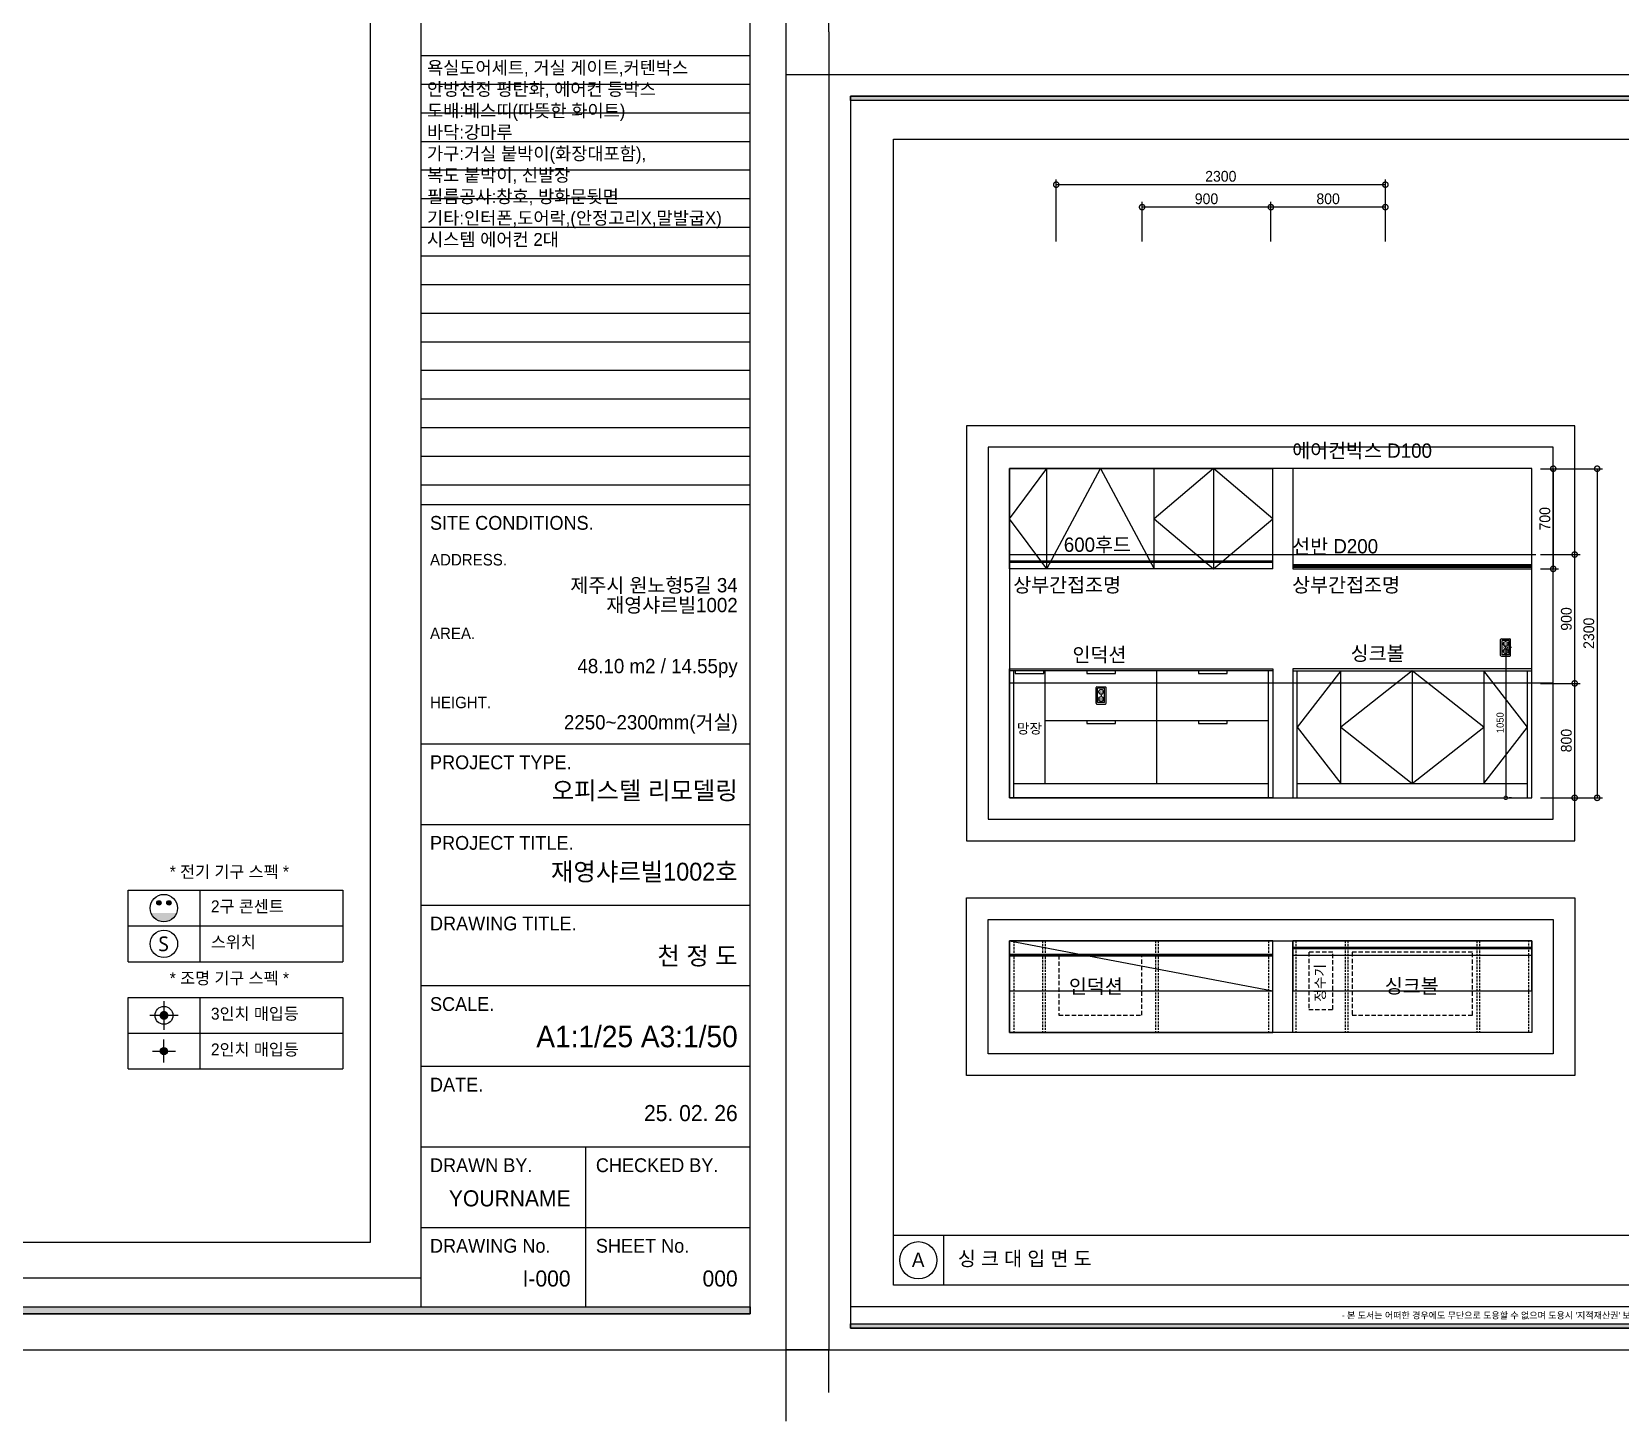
# Model space of a CAD drawing. Header units: inches. Extents: x 211248 to 488355, y -41604 to -7105.
# Drawn here: x 248977 to 260077, y -26325 to -16615 of the extents above; entities that cross this region are included whole.
import ezdxf
from ezdxf.enums import TextEntityAlignment as Align

# ---------------------------------------------------------------- set-up
doc = ezdxf.new("R2010")
doc.units = ezdxf.units.IN
doc.header["$LTSCALE"] = 60
doc.header["$MEASUREMENT"] = 0
for name, pattern in [('DASHED', [0.75, 0.5, -0.25]), ('HID', [2.5, 1.5, -1]), ('HIDDEN', [0.375, 0.25, -0.125])]:
    doc.linetypes.add(name, pattern=pattern)
for name, color, linetype in [('0-ELC TEXT', 7, 'Continuous'), ('03-TEXT @ 1', 3, 'Continuous'), ('06-FUR', 6, 'Continuous'), ('06-LIGHT', 4, 'Continuous'), ('07-DIM WAL', 5, 'Continuous'), ('15 HAT', 252, 'Continuous'), ('FORM(YOURNAME)-1', 1, 'Continuous'), ('FORM(YOURNAME)-11', 1, 'Continuous'), ('FORM(YOURNAME)-11 @ 1', 1, 'Continuous'), ('FU', 4, 'Continuous'), ('FUR', 8, 'DASHED'), ('RC-LIGHT', 7, 'Continuous'), ('설비', 140, 'Continuous')]:
    doc.layers.add(name, color=color, linetype=linetype)
doc.styles.get("Standard").update_dxf_attribs({"font": 'txt.shx', "bigfont": 'whgtxt.shx'})
doc.styles.add('YOURNAME', font='HY울릉도M.TTF')
doc.styles.add('스타일1', font='Korail_Round_Gothic_Light.ttf')
doc.styles.add('코레일둥고', font='Korail_Round_Gothic_Medium.ttf')
doc.dimstyles.new('20', dxfattribs={"dimscale": 20, "dimtxt": 2.5, "dimasz": 2.5, "dimexe": 1.25, "dimexo": 2, "dimtad": 1, "dimdec": 0, "dimtxsty": '스타일1', "dimblk": 'DOTSMALL', "dimcen": 2.5, "dimclrd": 1, "dimclre": 1, "dimclrt": 7, "dimadec": 0, "dimazin": 0, "dimtfac": 1, "dimtdec": 0, "dimtix": 1, "dimtmove": 0, "dimatfit": 3, "dimldrblk": 'DOTSMALL', "dimfxl": 0, "dimarcsym": 0})
doc.dimstyles.new('30', dxfattribs={"dimscale": 30, "dimtxt": 2.5, "dimasz": 2.5, "dimexe": 1.25, "dimexo": 2, "dimtad": 1, "dimdec": 0, "dimtxsty": '스타일1', "dimblk": 'DOTSMALL', "dimcen": 2.5, "dimclrd": 1, "dimclre": 1, "dimclrt": 7, "dimadec": 0, "dimazin": 0, "dimtfac": 1, "dimtdec": 0, "dimtix": 1, "dimtmove": 0, "dimatfit": 3, "dimldrblk": 'DOTSMALL', "dimfxl": 0, "dimarcsym": 0})

# ---------------------------------------------------------------- blocks, each defined once
blk = doc.blocks.new('FORM-ELEVATION')
at = {"layer": 'FORM(YOURNAME)-11'}
h = blk.add_hatch(color=256, dxfattribs=at)
h.dxf.hatch_style = 1
h.paths.add_polyline_path([(-10309, 35708), (71691, 35708), (71691, 35508), (-10309, 35508)])
h.paths.add_polyline_path([(-10309, -21492), (71691, -21492), (71691, -21692), (-10309, -21692)])
at = {"layer": 'Defpoints', "color": 158}
for p, q in [((62481, 35508), (62481, -21492)), ((62481, 13486), (71691, 13486)), ((62481, 12686), (71691, 12686)), ((62481, 11886), (71691, 11886)), ((62481, 11086), (71691, 11086)), ((62481, 10286), (71691, 10286)), ((62481, 9486), (71691, 9486)), ((62481, 8686), (71691, 8686)), ((62481, 7886), (71691, 7886)), ((62481, 7086), (71691, 7086)), ((62481, 6286), (71691, 6286)), ((62481, 5486), (71691, 5486)), ((62481, 4686), (71691, 4686)), ((62481, 3886), (71691, 3886)), ((62481, 3086), (71691, 3086)), ((62481, 2286), (71691, 2286)), ((62481, 1486), (71691, 1486)), ((62481, -20692), (-10309, -20692))]:
    blk.add_line(p, q, dxfattribs=at)
at = {"layer": 'Defpoints', "color": 1}
for points in [[(-11309, 38708), (-11309, 36708), (-13309, 36708)], [(-11309, -24692), (-11309, -22692), (-13309, -22692)], [(72691, -24692), (72691, -22692), (74691, -22692)]]:
    blk.add_lwpolyline(points, dxfattribs=at)
at = {"layer": 'Defpoints', "color": 158}
for points in [[(-10309, -21692), (71691, -21692), (71691, 35708), (-10309, 35708)], [(-8309, 33708), (61071, 33708), (61071, -19692), (-8309, -19692)]]:
    blk.add_lwpolyline(points, close=True, dxfattribs=at)
at = {"layer": 'FORM(YOURNAME)-11', "color": 14}
for p, q in [((62481, 937), (71691, 937)), ((62481, -5756), (71691, -5756)), ((62481, -8009), (71691, -8009)), ((62481, -10261), (71691, -10261)), ((62481, -12514), (71691, -12514)), ((62481, -14766), (71691, -14766)), ((62481, -17019), (71691, -17019)), ((67086, -17019), (67086, -21492)), ((62481, -19271), (71691, -19271))]:
    blk.add_line(p, q, dxfattribs=at)
at = {"layer": 'FORM(YOURNAME)-11', "color": 250}
blk.add_lwpolyline([(-11309, -22692), (72691, -22692), (72691, 36708), (-11309, 36708)], close=True, dxfattribs=at)
at = {"layer": 'FORM(YOURNAME)-11'}
for points in [[(-10309, 35708), (71691, 35708), (71691, 35508), (-10309, 35508)], [(-10309, -21492), (71691, -21492), (71691, -21692), (-10309, -21692)]]:
    blk.add_lwpolyline(points, close=True, dxfattribs=at)
at = {"layer": 'FORM(YOURNAME)-11', "color": 14, "style": 'YOURNAME'}
for s, height, p in [('SITE CONDITIONS.', 386.14, (62739, 422)), ('PROJECT TYPE.', 386.14, (62739, -6271)), ('PROJECT TITLE.', 386.14, (62739, -8524)), ('DRAWING TITLE.', 386.14, (62739, -10776)), ('SCALE.', 386.1, (62739, -13029)), ('DATE.', 386.1, (62739, -15281)), ('DRAWN BY.', 386.1, (62739, -17534)), ('CHECKED BY.', 386.14, (67376, -17534)), ('DRAWING No.', 386.14, (62739, -19786)), ('SHEET No.', 386.1, (67376, -19786))]:
    blk.add_text(s, height=height, dxfattribs=at).set_placement(p, align=Align.MIDDLE_LEFT)
at = {"layer": 'FORM(YOURNAME)-11', "color": 251, "style": 'YOURNAME'}
for s, p in [('ADDRESS.', (62739, -608)), ('AREA.', (62739, -2667)), ('HEIGHT.', (62739, -4598))]:
    blk.add_text(s, height=321.8, dxfattribs=at).set_placement(p, align=Align.MIDDLE_LEFT)
at = {"layer": 'FORM(YOURNAME)-11', "color": 1, "style": 'YOURNAME'}
blk.add_text("- 본 도서는 어떠한 경우에도 무단으로 도용할 수 없으며 도용시 '지적재산권' 보호에 관한 법률에 의거, 법적 분쟁이 발생합니다.  또한 본 도서에 관한 모든 저작권은 당사에 있습니다. -", height=300, dxfattribs=at).set_placement((28146, -21092), align=Align.MIDDLE_CENTER)
at = {"layer": 'FORM(YOURNAME)-11', "color": 3, "style": 'YOURNAME'}
for tag, height, p in [('1', 450, (71041, -1219)), ('2', 450, (71041, -1863)), ('3', 450, (71041, -3150)), ('4', 450, (71041, -5081)), ('5', 515, (71041, -7398)), ('6', 515, (71041, -9650)), ('7', 515, (71041, -11903)), ('8', 515, (71041, -14155)), ('9', 515, (71041, -16408)), ('10', 515, (66791, -18596)), ('11', 515, (71041, -18660)), ('12', 515, (66791, -20848)), ('13', 515, (71041, -20848))]:
    blk.add_attdef(tag, text='', height=height, dxfattribs=at).set_placement(p, align=Align.MIDDLE_RIGHT)
blk = doc.blocks.new('*U461')
at = {"layer": 'FORM(YOURNAME)-1'}
ref = blk.add_blockref('FORM-ELEVATION', (236075, -20152), dxfattribs=dict(at, xscale=0.2500000000000001, yscale=0.2500000000000001, zscale=0.2500000000000001))
ref.add_attrib('12', 'I-000', dxfattribs={"layer": 'FORM(YOURNAME)-11 @ 1', "color": 3, "height": 112.5, "style": 'YOURNAME'}).set_placement((252742, -25327), align=Align.MIDDLE_RIGHT)
ref.add_attrib('13', '000', dxfattribs={"layer": 'FORM(YOURNAME)-11 @ 1', "color": 3, "height": 112.5, "style": 'YOURNAME'}).set_placement((253910, -25327), align=Align.MIDDLE_RIGHT)
ref.add_attrib('10', 'YOURNAME', dxfattribs={"layer": 'FORM(YOURNAME)-11 @ 1', "color": 3, "height": 112.5, "style": 'YOURNAME'}).set_placement((252742, -24767), align=Align.MIDDLE_RIGHT)
ref.add_attrib('9', '25. 02. 26', dxfattribs={"layer": 'FORM(YOURNAME)-11 @ 1', "color": 3, "height": 112.5, "style": 'YOURNAME'}).set_placement((253910, -24171), align=Align.MIDDLE_RIGHT)
ref.add_attrib('8', 'A1:1/25 A3:1/50', dxfattribs={"layer": 'FORM(YOURNAME)-11 @ 1', "color": 3, "height": 150, "style": 'YOURNAME'}).set_placement((253910, -23636), align=Align.MIDDLE_RIGHT)
ref.add_attrib('7', '천 정 도', dxfattribs={"layer": 'FORM(YOURNAME)-11 @ 1', "color": 3, "height": 125, "style": 'YOURNAME'}).set_placement((253910, -23072), align=Align.MIDDLE_RIGHT)
ref.add_attrib('6', '재영샤르빌1002호', dxfattribs={"layer": 'FORM(YOURNAME)-11 @ 1', "color": 3, "height": 125, "style": 'YOURNAME'}).set_placement((253910, -22484), align=Align.MIDDLE_RIGHT)
ref.add_attrib('5', '오피스텔 리모델링', dxfattribs={"layer": 'FORM(YOURNAME)-11 @ 1', "color": 3, "height": 125, "style": 'YOURNAME'}).set_placement((253910, -21917), align=Align.MIDDLE_RIGHT)
ref.add_attrib('1', '제주시 원노형5길 34', dxfattribs={"layer": 'FORM(YOURNAME)-11 @ 1', "color": 3, "height": 100, "style": 'YOURNAME'}).set_placement((253910, -20482), align=Align.MIDDLE_RIGHT)
ref.add_attrib('2', '재영샤르빌1002', dxfattribs={"layer": 'FORM(YOURNAME)-11 @ 1', "color": 3, "height": 100, "style": 'YOURNAME'}).set_placement((253910, -20621), align=Align.MIDDLE_RIGHT)
ref.add_attrib('3', '48.10 m2 / 14.55py', dxfattribs={"layer": 'FORM(YOURNAME)-11 @ 1', "color": 3, "height": 100, "style": 'YOURNAME'}).set_placement((253910, -21047), align=Align.MIDDLE_RIGHT)
ref.add_attrib('4', '2250~2300mm(거실)', dxfattribs={"layer": 'FORM(YOURNAME)-11 @ 1', "color": 3, "height": 100, "style": 'YOURNAME'}).set_placement((253910, -21440), align=Align.MIDDLE_RIGHT)
blk = doc.blocks.new('egoo')
at = {"layer": '설비'}
h = blk.add_hatch(color=140, dxfattribs=at)
edge = h.paths.add_edge_path()
edge.add_arc((1015645, 443434), 22.3, 0, 360)
h = blk.add_hatch(color=140, dxfattribs=at)
edge = h.paths.add_edge_path()
edge.add_arc((1015748, 443434), 22.3, 0, 360)
h = blk.add_hatch(color=140, dxfattribs=at)
edge = h.paths.add_edge_path()
edge.add_line((1015826, 443329), (1015567, 443329))
edge.add_ellipse((1015696, 443381), major_axis=(99, 99), ratio=1, start_angle=156.9578, end_angle=293.0422)
at = {"layer": '설비', "color": 140}
for centre, radius in [((1015696, 443381), 140), ((1015645, 443434), 22.3), ((1015748, 443434), 22.3)]:
    blk.add_circle(centre, radius, dxfattribs=at)
blk = doc.blocks.new('swich')
at = {"layer": '설비', "color": 140}
blk.add_circle((372828.6, -86554.1), 84, dxfattribs=at)
at = {"layer": '설비', "color": 140, "insert": (372858.7, -86509.1), "char_height": 90, "attachment_point": 3}
blk.add_mtext_dynamic_manual_height_columns('{\\fMalgun Gothic|b0|i0|c129|p50;S}', width=143.497, gutter_width=1, heights=[0], dxfattribs=at)
blk = doc.blocks.new('hallogen')
h = blk.add_hatch(color=256)
h.dxf.hatch_style = 1
edge = h.paths.add_edge_path()
edge.add_arc((48592, 60854), 31.2, 0, 360, ccw=False)
at = {"color": 1, "linetype": 'Continuous'}
for p, q in [((48592, 60954), (48592, 60754)), ((48692, 60854), (48492, 60854))]:
    blk.add_line(p, q, dxfattribs=at)
at = {"color": 4, "linetype": 'Continuous'}
blk.add_circle((48592, 60854), 62.5, dxfattribs=at)
blk = doc.blocks.new('1')
at = {"linetype": 'Continuous'}
h = blk.add_hatch(color=4, dxfattribs=at)
h.dxf.hatch_style = 1
edge = h.paths.add_edge_path()
edge.add_arc((11539653, -14273504), 37.5, 0, 360)
at = {"color": 1, "linetype": 'Continuous'}
for p, q in [((11539653, -14273637), (11539653, -14273370)), ((11539520, -14273504), (11539787, -14273504))]:
    blk.add_line(p, q, dxfattribs=at)
at = {"color": 4, "linetype": 'Continuous'}
for radius in [41.5, 37.5]:
    blk.add_circle((11539653, -14273504), radius, dxfattribs=at)
blk = doc.blocks.new('*U462')
at = {"layer": 'FORM(YOURNAME)-1', "xscale": 0.15, "yscale": 0.15, "zscale": 0.15}
blk.add_blockref('FORM-ELEVATION', (256244, -22421), dxfattribs=at)
blk = doc.blocks.new('A$C0A3709C6')
for p, q in [((37, 60), (33, 60)), ((35, 62), (35, 58))]:
    blk.add_line(p, q)
at = {"layer": 'FU'}
for p, q in [((0, 5), (0, 115)), ((5, 120), (65, 120)), ((70, 5), (70, 115)), ((10, 10), (10, 110)), ((60, 110), (10, 110)), ((60, 10), (10, 10)), ((34, 100), (34, 102)), ((36, 100), (34, 100)), ((34, 70), (34, 68)), ((36, 70), (34, 70)), ((34, 50), (34, 52)), ((36, 50), (34, 50)), ((34, 20), (34, 18)), ((36, 20), (34, 20)), ((36, 100), (36, 102)), ((36, 70), (36, 68)), ((36, 50), (36, 52)), ((36, 20), (36, 18)), ((60, 10), (60, 110)), ((60, 10), (60, 110)), ((5, 0), (65, 0))]:
    blk.add_line(p, q, dxfattribs=at)
for centre, radius in [((35, 85), 17), ((35, 35), 17), ((28, 85), 1.03), ((28, 35), 1.03), ((42, 85), 1.03), ((42, 35), 1.03)]:
    blk.add_circle(centre, radius, dxfattribs=at)
for centre, start, end in [((5, 115), 90, 180), ((65, 115), 0, 90), ((5, 5), 180, 270), ((65, 5), 270, 0)]:
    blk.add_arc(centre, 5, start, end, dxfattribs=at)
blk = doc.blocks.new('_DOTSMALL')
at = {"color": 0, "linetype": 'ByBlock', "const_width": 0.5}
blk.add_lwpolyline([(-0.0625, 0, 1), (0.0625, 0, 1)], format="xyb", close=True, dxfattribs=at)
blk = doc.blocks.new('*D160')
at = {"layer": '07-DIM WAL', "color": 1, "lineweight": -2}
for p, q in [((259277, -20918), (259277, -21968)), ((259317, -20918), (259302, -20918)), ((259317, -21968), (259302, -21968))]:
    blk.add_line(p, q, dxfattribs=at)
at = {"layer": 'Defpoints', "color": 0}
for p in [(259277, -20918), (259277, -21968), (259277, -21968)]:
    blk.add_point(p, dxfattribs=at)
at = {"layer": '07-DIM WAL', "color": 1, "lineweight": -2, "xscale": 50, "yscale": 50, "zscale": 50}
for p, rotation in [((259277, -20918), 90), ((259277, -21968), 270)]:
    blk.add_blockref('_DOTSMALL', p, dxfattribs=dict(at, rotation=rotation))
at = {"layer": '07-DIM WAL', "color": 7, "insert": (259238, -21443), "char_height": 50, "attachment_point": 5, "rotation": 90, "style": '스타일1'}
blk.add_mtext('1050', dxfattribs=at)
blk = doc.blocks.new('*D451')
at = {"layer": '15 HAT', "color": 1, "lineweight": -2}
for p, q in [((259519, -21168), (259797, -21168)), ((259759, -21968), (259759, -21168)), ((259519, -21968), (259797, -21968))]:
    blk.add_line(p, q, dxfattribs=at)
at = {"layer": 'Defpoints', "color": 0}
for p in [(259459, -21168), (259759, -21168), (259459, -21968)]:
    blk.add_point(p, dxfattribs=at)
at = {"layer": '15 HAT', "color": 1, "lineweight": -2, "xscale": 75, "yscale": 75, "zscale": 75}
for p, rotation in [((259759, -21168), 90), ((259759, -21968), 270)]:
    blk.add_blockref('_DOTSMALL', p, dxfattribs=dict(at, rotation=rotation))
at = {"layer": '15 HAT', "color": 7, "insert": (259701, -21568), "char_height": 75, "attachment_point": 5, "rotation": 90, "style": '스타일1'}
blk.add_mtext('800', dxfattribs=at)
blk = doc.blocks.new('*D452')
at = {"layer": '15 HAT', "color": 1, "lineweight": -2}
for p, q in [((259519, -19668), (259647, -19668)), ((259609, -19668), (259609, -20368)), ((259519, -20368), (259647, -20368))]:
    blk.add_line(p, q, dxfattribs=at)
at = {"layer": 'Defpoints', "color": 0}
for p in [(259459, -19668), (259459, -20368), (259609, -20368)]:
    blk.add_point(p, dxfattribs=at)
at = {"layer": '15 HAT', "color": 1, "lineweight": -2, "xscale": 75, "yscale": 75, "zscale": 75}
for p, rotation in [((259609, -19668), 90), ((259609, -20368), 270)]:
    blk.add_blockref('_DOTSMALL', p, dxfattribs=dict(at, rotation=rotation))
at = {"layer": '15 HAT', "color": 7, "insert": (259551, -20018), "char_height": 75, "attachment_point": 5, "rotation": 90, "style": '스타일1'}
blk.add_mtext('700', dxfattribs=at)
blk = doc.blocks.new('*D453')
at = {"layer": '15 HAT', "color": 1, "lineweight": -2}
for p, q in [((259519, -19668), (259954, -19668)), ((259916, -19668), (259916, -21968)), ((259519, -21968), (259954, -21968))]:
    blk.add_line(p, q, dxfattribs=at)
at = {"layer": 'Defpoints', "color": 0}
for p in [(259459, -19668), (259459, -21968), (259916, -21968)]:
    blk.add_point(p, dxfattribs=at)
at = {"layer": '15 HAT', "color": 1, "lineweight": -2, "xscale": 75, "yscale": 75, "zscale": 75}
for p, rotation in [((259916, -19668), 90), ((259916, -21968), 270)]:
    blk.add_blockref('_DOTSMALL', p, dxfattribs=dict(at, rotation=rotation))
at = {"layer": '15 HAT', "color": 7, "insert": (259858, -20818), "char_height": 75, "attachment_point": 5, "rotation": 90, "style": '스타일1'}
blk.add_mtext('2300', dxfattribs=at)
blk = doc.blocks.new('*D454')
at = {"layer": '15 HAT', "color": 1, "lineweight": -2}
for p, q in [((259519, -20268), (259797, -20268)), ((259759, -21168), (259759, -20268)), ((259519, -21168), (259797, -21168))]:
    blk.add_line(p, q, dxfattribs=at)
at = {"layer": 'Defpoints', "color": 0}
for p in [(259459, -20268), (259759, -20268), (259459, -21168)]:
    blk.add_point(p, dxfattribs=at)
at = {"layer": '15 HAT', "color": 1, "lineweight": -2, "xscale": 75, "yscale": 75, "zscale": 75}
for p, rotation in [((259759, -20268), 90), ((259759, -21168), 270)]:
    blk.add_blockref('_DOTSMALL', p, dxfattribs=dict(at, rotation=rotation))
at = {"layer": '15 HAT', "color": 7, "insert": (259701, -20718), "char_height": 75, "attachment_point": 5, "rotation": 90, "style": '스타일1'}
blk.add_mtext('900', dxfattribs=at)
blk = doc.blocks.new('*U467')
at = {"layer": 'FORM(YOURNAME)-1', "xscale": 0.15, "yscale": 0.15, "zscale": 0.15}
blk.add_blockref('FORM-ELEVATION', (256244, -12911), dxfattribs=at)
blk = doc.blocks.new('*D458')
at = {"layer": '15 HAT', "color": 1, "lineweight": -2}
for p, q in [((257636, -18080), (257636, -17803)), ((258436, -17840), (257636, -17840)), ((258436, -18080), (258436, -17803))]:
    blk.add_line(p, q, dxfattribs=at)
at = {"layer": 'Defpoints', "color": 0}
for p in [(257636, -17840), (257636, -18140), (258436, -18140)]:
    blk.add_point(p, dxfattribs=at)
at = {"layer": '15 HAT', "color": 1, "lineweight": -2, "xscale": 75, "yscale": 75, "zscale": 75, "rotation": 180}
blk.add_blockref('_DOTSMALL', (257636, -17840), dxfattribs=at)
at = {"layer": '15 HAT', "color": 1, "lineweight": -2, "xscale": 75, "yscale": 75, "zscale": 75}
blk.add_blockref('_DOTSMALL', (258436, -17840), dxfattribs=at)
at = {"layer": '15 HAT', "color": 7, "insert": (258036, -17782), "char_height": 75, "attachment_point": 5, "style": '스타일1'}
blk.add_mtext('800', dxfattribs=at)
blk = doc.blocks.new('*D456')
at = {"layer": '15 HAT', "color": 1, "lineweight": -2}
for p, q in [((256136, -18080), (256136, -17646)), ((258436, -18080), (258436, -17646)), ((256136, -17683), (258436, -17683))]:
    blk.add_line(p, q, dxfattribs=at)
at = {"layer": 'Defpoints', "color": 0}
for p in [(258436, -17683), (256136, -18140), (258436, -18140)]:
    blk.add_point(p, dxfattribs=at)
at = {"layer": '15 HAT', "color": 1, "lineweight": -2, "xscale": 75, "yscale": 75, "zscale": 75, "rotation": 180}
blk.add_blockref('_DOTSMALL', (256136, -17683), dxfattribs=at)
at = {"layer": '15 HAT', "color": 1, "lineweight": -2, "xscale": 75, "yscale": 75, "zscale": 75}
blk.add_blockref('_DOTSMALL', (258436, -17683), dxfattribs=at)
at = {"layer": '15 HAT', "color": 7, "insert": (257286, -17625), "char_height": 75, "attachment_point": 5, "style": '스타일1'}
blk.add_mtext('2300', dxfattribs=at)
blk = doc.blocks.new('*D457')
at = {"layer": '15 HAT', "color": 1, "lineweight": -2}
for p, q in [((256736, -18080), (256736, -17803)), ((257636, -17840), (256736, -17840)), ((257636, -18080), (257636, -17803))]:
    blk.add_line(p, q, dxfattribs=at)
at = {"layer": 'Defpoints', "color": 0}
for p in [(256736, -17840), (256736, -18140), (257636, -18140)]:
    blk.add_point(p, dxfattribs=at)
at = {"layer": '15 HAT', "color": 1, "lineweight": -2, "xscale": 75, "yscale": 75, "zscale": 75, "rotation": 180}
blk.add_blockref('_DOTSMALL', (256736, -17840), dxfattribs=at)
at = {"layer": '15 HAT', "color": 1, "lineweight": -2, "xscale": 75, "yscale": 75, "zscale": 75}
blk.add_blockref('_DOTSMALL', (257636, -17840), dxfattribs=at)
at = {"layer": '15 HAT', "color": 7, "insert": (257186, -17782), "char_height": 75, "attachment_point": 5, "style": '스타일1'}
blk.add_mtext('900', dxfattribs=at)

msp = doc.modelspace()

# ---------------------------------------------------------------- linework, layer by layer
for p, q in [((254997.5, -25024.5), (265404.5, -25024.5)), ((255347.5, -25024.5), (255347.5, -25374.5))]:
    msp.add_line(p, q)
msp.add_circle((255172.5, -25199.5), 130)
at = {"layer": '0-ELC TEXT'}
for p, q in [((250150.5, -22613), (250150.5, -23113)), ((249650.5, -22863), (251150.5, -22863)), ((249650.5, -23113), (251150.5, -23113)), ((249650.5, -23363), (251150.5, -23363)), ((250150.5, -23363), (250150.5, -23863)), ((249650.5, -23613), (251150.5, -23613)), ((249650.5, -23863), (251150.5, -23863))]:
    msp.add_line(p, q, dxfattribs=at)
for points in [[(249650.5, -23113), (249650.5, -22613), (251150.5, -22613), (251150.5, -23113)], [(249650.5, -23863), (249650.5, -23363)], [(251150.5, -23363), (251150.5, -23863)]]:
    msp.add_lwpolyline(points, dxfattribs=at)
at = {"layer": '06-FUR'}
for p, q in [((256069.3, -20367.6), (256069.3, -19667.6)), ((256819.3, -20367.6), (256819.3, -19667.6)), ((257234.3, -19667.6), (257234.3, -20367.6)), ((257649.3, -20367.6), (257649.3, -19667.6)), ((257789.3, -20337.6), (259459.3, -20337.6)), ((257649.3, -21079.6), (255809.3, -21079.6)), ((255839.3, -21967.6), (255839.3, -21079.6)), ((256059.3, -21867.6), (256059.3, -21079.6)), ((256839.3, -21867.6), (256839.3, -21079.6)), ((257619.3, -21967.6), (257619.3, -21079.6)), ((257789.3, -21079.6), (259459.3, -21079.6)), ((257819.3, -21967.6), (257819.3, -21079.6)), ((258124.3, -21867.6), (258124.3, -21079.6)), ((258624.3, -21079.6), (258624.3, -21867.6)), ((259124.3, -21079.6), (259124.3, -21867.6)), ((259429.3, -21967.6), (259429.3, -21079.6)), ((257619.3, -21429.6), (256059.3, -21429.6)), ((255839.3, -21867.6), (257619.3, -21867.6)), ((257819.3, -21867.6), (259429.3, -21867.6)), ((257789.3, -23067.6), (259459.3, -23067.6))]:
    msp.add_line(p, q, dxfattribs=at)
at = {"layer": '06-FUR', "color": 8, "linetype": 'HIDDEN'}
for p, q in [((255839.3, -22967.6), (255839.3, -23607.6)), ((256039.3, -22967.6), (256039.3, -23607.6)), ((256059.3, -22967.6), (256059.3, -23607.6)), ((256829.3, -22967.6), (256829.3, -23607.6)), ((256829.3, -22967.6), (256829.3, -23607.6)), ((256849.3, -22967.6), (256849.3, -23607.6)), ((257619.3, -22967.6), (257619.3, -23607.6)), ((257809.3, -22967.6), (257809.3, -23607.6)), ((258154.3, -22967.6), (258154.3, -23607.6)), ((258174.3, -22967.6), (258174.3, -23607.6)), ((259074.3, -22967.6), (259074.3, -23607.6)), ((259094.3, -22967.6), (259094.3, -23607.6)), ((259439.3, -23607.6), (259439.3, -22967.6))]:
    msp.add_line(p, q, dxfattribs=at)
at = {"layer": '06-FUR'}
for points in [[(255809.3, -20367.6), (255809.3, -19667.6), (257649.3, -19667.6)], [(257649.3, -20367.6), (255809.3, -20367.6)], [(255809.3, -22967.6), (255809.3, -23317.6), (257649.3, -23317.6), (257649.3, -22967.6), (255809.3, -22967.6), (257649.3, -23317.6)], [(259439.3, -23313.4), (259459.3, -23317.6)]]:
    msp.add_lwpolyline(points, dxfattribs=at)
at = {"layer": '06-FUR', "color": 1}
for points in [[(256069.3, -20367.6), (255809.3, -20017.6), (256069.3, -19667.6)], [(256069.3, -20367.6), (256444.3, -19667.6), (256819.3, -20367.6)], [(257234.3, -19667.6), (256819.3, -20017.6), (257234.3, -20367.6), (257649.3, -20017.6), (257234.3, -19667.6)], [(258124.3, -21079.6), (257819.3, -21473.6), (258124.3, -21867.6)], [(258624.3, -21867.6), (259124.3, -21473.6), (258624.3, -21079.6), (258124.3, -21473.6), (258624.3, -21867.6)], [(259124.3, -21867.6), (259429.3, -21473.6), (259124.3, -21079.6)]]:
    msp.add_lwpolyline(points, dxfattribs=at)
at = {"layer": '06-FUR'}
for points in [[(257789.3, -20367.6), (259459.3, -20367.6), (259459.3, -19667.6), (257789.3, -19667.6)], [(255809.3, -21067.6), (257649.3, -21067.6), (257649.3, -21967.6), (255809.3, -21967.6)], [(257789.3, -21967.6), (259459.3, -21967.6), (259459.3, -21067.6), (257789.3, -21067.6)], [(257649.3, -23607.6), (257649.3, -22967.6), (255809.3, -22967.6), (255809.3, -23607.6)], [(257789.3, -23607.6), (257789.3, -22967.6), (259459.3, -22967.6), (259459.3, -23607.6)], [(257789.3, -22967.6), (257789.3, -23317.6), (259459.3, -23317.6), (259459.3, -22967.6)]]:
    msp.add_lwpolyline(points, close=True, dxfattribs=at)
at = {"layer": '06-FUR', "color": 1}
for points in [[(256049.3, -21099.6), (256049.3, -21079.6), (255849.3, -21079.6), (255849.3, -21099.6)], [(256549.3, -21099.6), (256549.3, -21079.6), (256349.3, -21079.6), (256349.3, -21099.6)], [(257329.3, -21099.6), (257329.3, -21079.6), (257129.3, -21079.6), (257129.3, -21099.6)], [(256549.3, -21449.6), (256549.3, -21429.6), (256349.3, -21429.6), (256349.3, -21449.6)], [(257329.3, -21449.6), (257329.3, -21429.6), (257129.3, -21429.6), (257129.3, -21449.6)]]:
    msp.add_lwpolyline(points, close=True, dxfattribs=at)
at = {"layer": '06-LIGHT', "color": 10, "linetype": 'HID', "const_width": 20}
for points in [[(257649.3, -20317.6), (255809.3, -20317.6)], [(259459.3, -20352.6), (257789.3, -20352.6)], [(255809.3, -23067.6), (257649.3, -23067.6)], [(257789.3, -23017.6), (259459.3, -23017.6)]]:
    msp.add_lwpolyline(points, dxfattribs=at)
at = {"layer": '07-DIM WAL'}
for points in [[(259759.3, -19367.6), (255509.3, -19367.6), (255509.3, -22267.6), (259759.3, -22267.6)], [(259609.3, -19517.6), (255659.3, -19517.6), (255659.3, -22117.6), (259609.3, -22117.6)], [(259459.3, -19667.6), (255809.3, -19667.6), (255809.3, -21967.6), (259459.3, -21967.6)], [(255509.3, -22667.6), (259759.3, -22667.6), (259759.3, -23907.6), (255509.3, -23907.6)], [(255659.3, -22817.6), (259609.3, -22817.6), (259609.3, -23757.6), (255659.3, -23757.6)], [(255809.3, -22967.6), (259459.3, -22967.6), (259459.3, -23607.6), (255809.3, -23607.6)]]:
    msp.add_lwpolyline(points, close=True, dxfattribs=at)
at = {"layer": '15 HAT'}
for p, q in [((255809.3, -20267.6), (259459.3, -20267.6)), ((255837.5, -20267.6), (259487.5, -20267.6)), ((259609.3, -21167.6), (255809.3, -21167.6))]:
    msp.add_line(p, q, dxfattribs=at)
at = {"layer": 'FUR'}
for points in [[(256734.3, -23067.6), (256154.3, -23067.6), (256154.3, -23487.6), (256734.3, -23487.6)], [(258069, -23447.6), (258069, -23047.6), (257901, -23047.6), (257901, -23447.6)], [(259044.3, -23487.6), (259044.3, -23047.6), (258204.3, -23047.6), (258204.3, -23487.6)]]:
    msp.add_lwpolyline(points, close=True, dxfattribs=at)

# ---------------------------------------------------------------- block references
at = {"layer": '06-LIGHT'}
msp.add_blockref('hallogen', (201308.8, -84342.3), dxfattribs=at)
at = {"layer": '15 HAT'}
for name in ['*U467', '*U461', '*U462']:
    msp.add_blockref(name, (0, 0), dxfattribs=at)
at = {"layer": 'FU'}
for p in [(259241.6, -20977.6), (256414.3, -21312.6)]:
    msp.add_blockref('A$C0A3709C6', p, dxfattribs=at)
at = {"layer": 'RC-LIGHT', "color": 140, "xscale": 0.6845238224412213, "yscale": 0.6845238224412213, "zscale": 0.6845238224412213}
msp.add_blockref('egoo', (-445368, -326243.2), dxfattribs=at)
at = {"layer": 'RC-LIGHT', "xscale": 0.6, "yscale": 0.6, "zscale": 0.6}
msp.add_blockref('1', (-6673891.6, 8540364.2), dxfattribs=at)
at = {"layer": '설비', "color": 140, "xscale": 1.140873015873041, "yscale": 1.140873015873041, "zscale": 1.140873015873041}
msp.add_blockref('swich', (-175449.7, 75759.2), dxfattribs=at)

# ---------------------------------------------------------------- texts
at = {"layer": '0-ELC TEXT', "style": '코레일둥고'}
for s, height, p in [('에어컨박스 D100', 100, (257785.1, -19591.6)), ('600후드', 100, (256189, -20249)), ('선반 D200', 100, (257785.1, -20259.7)), ('상부간접조명', 100, (255835.6, -20530.6)), ('상부간접조명', 100, (257785.1, -20530.6)), ('인덕션', 100, (256249.2, -21017.8)), ('싱크볼', 100, (258193.3, -21008.6)), ('* 전기 기구 스펙 *', 83.333, (249941, -22526)), ('2구 콘센트', 83.33, (250228.7, -22768)), ('스위치', 83.33, (250228.7, -23018)), ('* 조명 기구 스펙 *', 83.333, (249941, -23270.1)), ('인덕션', 100, (256224.6, -23335.3)), ('싱크볼', 100, (258431.8, -23333.4)), ('3인치 매입등', 83.33, (250228.7, -23518)), ('2인치 매입등', 83.33, (250228.7, -23768)), ('A', 100, (255127.5, -25246.3)), ('싱 크 대 입 면 도', 100, (255448.4, -25238.4))]:
    msp.add_text(s, height=height, dxfattribs=at).set_placement(p)
at = {"layer": '03-TEXT @ 1', "insert": (251738.8, -16820.6), "char_height": 90, "attachment_point": 1, "style": 'YOURNAME'}
msp.add_mtext_dynamic_manual_height_columns('욕실도어세트, 거실 게이트,커텐박스\\P안방천정 평탄화, 에어컨 등박스\\P도배:베스띠(따뜻한 화이트)\\P바닥:강마루\\P가구:거실 붙박이(화장대포함), \\P복도 붙박이, 신발장\\P필름공사:창호, 방화문뒷면\\P기타:인터폰,도어락,(안정고리X,말발굽X)\\P시스템 에어컨 2대', width=2258.735, gutter_width=3430.8, heights=[0], dxfattribs=at)
at = {"layer": 'FUR', "style": '코레일둥고'}
msp.add_text('망장', height=70, dxfattribs=at).set_placement((255861, -21518.7))
msp.add_text('정수기', height=70, rotation=90, dxfattribs=at).set_placement((258014.6, -23392.7))

# ---------------------------------------------------------------- dimensions: what is measured, and where the dimension line sits
at = {"layer": '07-DIM WAL'}
dim = msp.add_linear_dim(base=(259276.6, -21967.6), p1=(259276.6, -20917.6), p2=(259276.6, -21967.6), angle=90, dimstyle='20', dxfattribs=at)
dim.commit()
dim.dimension.update_dxf_attribs({"geometry": '*D160', "text_midpoint": (259237.9, -21442.6)})
at = {"layer": '15 HAT'}
for base, p1, p2, angle, picture, middle in [((258436.1, -17683.5), (256136.1, -18140.2), (258436.1, -18140.2), 180, '*D456', (257286.1, -17625.5)), ((256736.1, -17840.2), (257636.1, -18140.2), (256736.1, -18140.2), 180, '*D457', (257186.1, -17782.2)), ((257636.1, -17840.2), (258436.1, -18140.2), (257636.1, -18140.2), 180, '*D458', (258036.1, -17782.2)), ((259609.3, -20367.6), (259459.3, -19667.6), (259459.3, -20367.6), 90, '*D452', (259551.2, -20017.6)), ((259916, -21967.6), (259459.3, -19667.6), (259459.3, -21967.6), 90, '*D453', (259858, -20817.6)), ((259759.3, -20267.6), (259459.3, -21167.6), (259459.3, -20267.6), 90, '*D454', (259701.2, -20717.6)), ((259759.3, -21167.6), (259459.3, -21967.6), (259459.3, -21167.6), 90, '*D451', (259701.2, -21567.6))]:
    dim = msp.add_linear_dim(base=base, p1=p1, p2=p2, angle=angle, dimstyle='30', dxfattribs=at)
    dim.commit()
    dim.dimension.update_dxf_attribs({"geometry": picture, "text_midpoint": middle})

doc.saveas('drawing.dxf')
